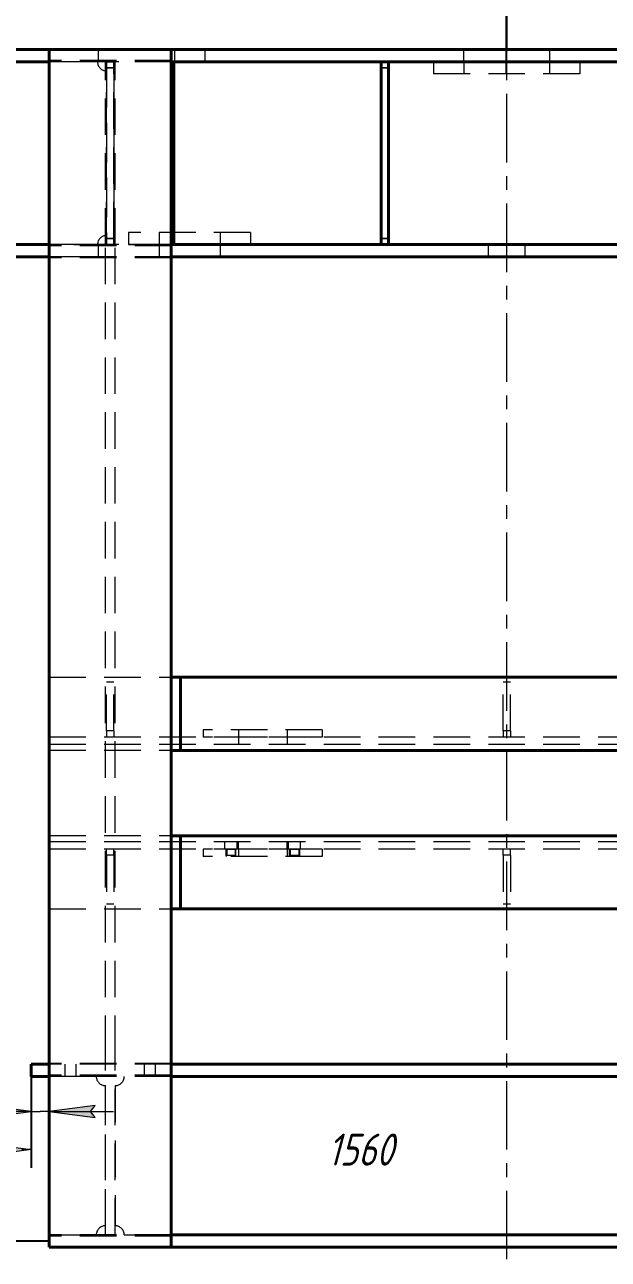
# Model space of a CAD drawing. Header units: millimetres. Extents: x 0 to 841, y 0 to 594.
# Drawn here: x 126 to 189.8, y 390.3 to 525.4 of the extents above; entities that cross this region are included whole.
import ezdxf

# ---------------------------------------------------------------- set-up
doc = ezdxf.new("R2010")
doc.units = ezdxf.units.MM
for name, pattern in [('K5LT_AXLED', [12, 7.5, -1.5, 1.5, -1.5]), ('K5LT_BASIC', [0]), ('K5LT_DASHED', [6, 4, -2]), ('K5LT_THIN', [0])]:
    doc.linetypes.add(name, pattern=pattern)
doc.layers.add('Системный слой', color=7, linetype='Continuous')
doc.styles.add('KDIMTEXTSTYLE', font='GOST_AU.SHX', dxfattribs={"width": 0.96, "oblique": 15, "height": 5})
doc.dimstyles.new('KDIMSTYLE (0.07)', dxfattribs={"dimtxt": 5, "dimasz": 1, "dimexe": 2, "dimexo": 0.0625, "dimgap": 1, "dimtad": 1, "dimlfac": 15, "dimtxsty": 'KDIMTEXTSTYLE', "dimsah": 1, "dimcen": 0.09, "dimdle": 1, "dimadec": 0, "dimazin": 0, "dimtfac": 0.667, "dimtmove": 0, "dimatfit": 3, "dimfxl": 1, "dimtvp": 1, "dimtolj": 1, "dimtzin": 0, "dimarcsym": 0})

# ---------------------------------------------------------------- blocks, each defined once
blk = doc.blocks.new('U39')
at = {"layer": 'Системный слой', "color": 150, "linetype": 'K5LT_BASIC', "lineweight": 40, "true_color": 0x0080ff}
blk.add_line((100.25, 521.32), (93.31, 521.32), dxfattribs=at)
at = {"layer": 'Системный слой', "color": 7, "linetype": 'K5LT_DASHED', "lineweight": 18}
blk.add_line((142.25, 521.32), (100.25, 521.32), dxfattribs=at)
blk = doc.blocks.new('U40')
at = {"layer": 'Системный слой', "color": 150, "linetype": 'K5LT_BASIC', "lineweight": 40, "true_color": 0x0080ff}
blk.add_line((100.25, 501.32), (93.31, 501.32), dxfattribs=at)
at = {"layer": 'Системный слой', "color": 7, "linetype": 'K5LT_DASHED', "lineweight": 18}
blk.add_line((142.25, 501.32), (100.25, 501.32), dxfattribs=at)
blk = doc.blocks.new('U41')
at = {"layer": 'Системный слой', "color": 150, "linetype": 'K5LT_BASIC', "lineweight": 40, "true_color": 0x0080ff}
for p, q in [((128.65, 521.32), (101.31, 521.32)), ((215.31, 521.32), (141.98, 521.32))]:
    blk.add_line(p, q, dxfattribs=at)
at = {"layer": 'Системный слой', "color": 7, "linetype": 'K5LT_DASHED', "lineweight": 18}
blk.add_line((141.98, 521.32), (128.65, 521.32), dxfattribs=at)
blk = doc.blocks.new('U42')
at = {"layer": 'Системный слой', "color": 150, "linetype": 'K5LT_BASIC', "lineweight": 40, "true_color": 0x0080ff}
for p, q in [((128.65, 522.65), (101.31, 522.65)), ((215.31, 522.65), (141.98, 522.65))]:
    blk.add_line(p, q, dxfattribs=at)
at = {"layer": 'Системный слой', "color": 7, "linetype": 'K5LT_DASHED', "lineweight": 18}
blk.add_line((141.98, 522.65), (128.65, 522.65), dxfattribs=at)
blk = doc.blocks.new('U43')
at = {"layer": 'Системный слой', "color": 7, "linetype": 'K5LT_DASHED', "lineweight": 18}
for p, q in [((141.98, 392.99), (128.65, 392.99)), ((228.65, 392.99), (215.31, 392.99))]:
    blk.add_line(p, q, dxfattribs=at)
at = {"layer": 'Системный слой', "color": 150, "linetype": 'K5LT_BASIC', "lineweight": 40, "true_color": 0x0080ff}
blk.add_line((215.31, 392.99), (141.98, 392.99), dxfattribs=at)
blk = doc.blocks.new('U44')
at = {"layer": 'Системный слой', "color": 150, "linetype": 'K5LT_BASIC', "lineweight": 40, "true_color": 0x0080ff}
for p, q in [((128.65, 499.99), (101.31, 499.99)), ((215.31, 499.99), (141.98, 499.99))]:
    blk.add_line(p, q, dxfattribs=at)
at = {"layer": 'Системный слой', "color": 7, "linetype": 'K5LT_DASHED', "lineweight": 18}
blk.add_line((141.98, 499.99), (128.65, 499.99), dxfattribs=at)
blk = doc.blocks.new('U45')
at = {"layer": 'Системный слой', "color": 150, "linetype": 'K5LT_BASIC', "lineweight": 40, "true_color": 0x0080ff}
for p, q in [((128.65, 501.32), (101.31, 501.32)), ((215.31, 501.32), (141.98, 501.32))]:
    blk.add_line(p, q, dxfattribs=at)
at = {"layer": 'Системный слой', "color": 7, "linetype": 'K5LT_DASHED', "lineweight": 18}
blk.add_line((141.98, 501.32), (128.65, 501.32), dxfattribs=at)
blk = doc.blocks.new('U47')
at = {"layer": 'Системный слой', "color": 7, "linetype": 'K5LT_DASHED', "lineweight": 18}
for p, q in [((141.98, 410.32), (136.85, 410.32)), ((220.45, 410.32), (215.31, 410.32))]:
    blk.add_line(p, q, dxfattribs=at)
at = {"layer": 'Системный слой', "color": 150, "linetype": 'K5LT_BASIC', "lineweight": 40, "true_color": 0x0080ff}
blk.add_line((215.31, 410.32), (141.98, 410.32), dxfattribs=at)
blk = doc.blocks.new('U48')
at = {"layer": 'Системный слой', "color": 150, "linetype": 'K5LT_BASIC', "lineweight": 40, "true_color": 0x0080ff}
for p, q in [((128.65, 411.65), (126.65, 411.65)), ((215.31, 411.65), (141.98, 411.65)), ((230.65, 411.65), (228.65, 411.65))]:
    blk.add_line(p, q, dxfattribs=at)
at = {"layer": 'Системный слой', "color": 7, "linetype": 'K5LT_DASHED', "lineweight": 18}
for p, q in [((141.98, 411.65), (128.65, 411.65)), ((228.65, 411.65), (215.31, 411.65))]:
    blk.add_line(p, q, dxfattribs=at)
blk = doc.blocks.new('U49')
at = {"layer": 'Системный слой', "color": 150, "linetype": 'K5LT_BASIC', "lineweight": 40, "true_color": 0x0080ff}
for p, q in [((128.65, 410.32), (126.65, 410.32)), ((215.31, 410.32), (141.98, 410.32)), ((230.65, 410.32), (228.65, 410.32))]:
    blk.add_line(p, q, dxfattribs=at)
at = {"layer": 'Системный слой', "color": 7, "linetype": 'K5LT_DASHED', "lineweight": 18}
for p, q in [((141.98, 410.32), (128.65, 410.32)), ((228.65, 410.32), (215.31, 410.32))]:
    blk.add_line(p, q, dxfattribs=at)
blk = doc.blocks.new('KDIMARROW_01')
at = {"layer": 'Системный слой'}
blk.add_hatch(color=0, dxfattribs=at).paths.add_polyline_path([(-5, -0.66), (0, 0), (-5, 0.66), (-4.5, 0)])
at = {"layer": 'Системный слой', "color": 0, "linetype": 'K5LT_THIN', "lineweight": 18}
for p, q in [((-4.5, 0), (-5, 0.66)), ((-5, 0.66), (0, 0)), ((0, 0), (-5, -0.66)), ((-5, -0.66), (-4.5, 0)), ((0, 0), (-1, 0))]:
    blk.add_line(p, q, dxfattribs=at)
blk = doc.blocks.new('KDIMARROW_02')
at = {"layer": 'Системный слой'}
blk.add_hatch(color=0, dxfattribs=at).paths.add_polyline_path([(4.5, 0), (5, 0.66), (0, 0), (5, -0.66)])
at = {"layer": 'Системный слой', "color": 0, "linetype": 'K5LT_THIN', "lineweight": 18}
for p, q in [((0, 0), (-1, 0)), ((5, 0.66), (0, 0)), ((0, 0), (5, -0.66)), ((0, 0), (7, 0)), ((4.5, 0), (5, 0.66)), ((5, -0.66), (4.5, 0))]:
    blk.add_line(p, q, dxfattribs=at)

msp = doc.modelspace()

# ---------------------------------------------------------------- linework, layer by layer
at = {"layer": 'Системный слой', "color": 30, "linetype": 'K5LT_AXLED', "lineweight": 18, "true_color": 0xff8000}
msp.add_line((178.64518, 390.32052), (178.64518, 524.65385), dxfattribs=at)
at = {"layer": 'Системный слой', "color": 7, "linetype": 'K5LT_DASHED', "lineweight": 18}
for p, q in [((130.63724, 522.65385), (101.31185, 522.65385)), ((128.64518, 522.65385), (128.64518, 521.32052)), ((141.97852, 521.45385), (128.64518, 521.45385)), ((133.97057, 522.65385), (130.63724, 522.65385)), ((133.97057, 522.65385), (133.97057, 521.32052)), ((142.31185, 522.65385), (142.31185, 521.32052)), ((145.64518, 522.65385), (145.64518, 521.32052)), ((173.94112, 522.65385), (173.94112, 521.32052)), ((183.34112, 522.65385), (183.34112, 521.32052)), ((133.91185, 521.32052), (93.31185, 521.32052)), ((142.24518, 521.32052), (101.31185, 521.32052)), ((130.63724, 521.32052), (101.31185, 521.32052)), ((141.97852, 521.32052), (128.64518, 521.32052)), ((133.97057, 521.32052), (130.63724, 521.32052)), ((134.77852, 501.32052), (134.77852, 521.32052)), ((135.84518, 521.32052), (134.77852, 521.32052)), ((135.71185, 521.32052), (134.91185, 521.32052)), ((134.91185, 521.32052), (134.91185, 520.65385)), ((134.91185, 520.65385), (134.91185, 521.32052)), ((134.91185, 521.32052), (135.71185, 521.32052)), ((134.91185, 501.98719), (134.91185, 520.65385)), ((134.91185, 520.65385), (134.91185, 501.98719)), ((135.71185, 520.65385), (134.91185, 520.65385)), ((134.91185, 520.65385), (135.71185, 520.65385)), ((134.91185, 520.32052), (134.91185, 502.32052)), ((135.71185, 521.32052), (135.71185, 520.65385)), ((135.71185, 520.65385), (135.71185, 521.32052)), ((135.71185, 501.98719), (135.71185, 520.65385)), ((135.71185, 520.65385), (135.71185, 501.98719)), ((135.84518, 501.32052), (135.84518, 521.32052)), ((142.24518, 521.32052), (142.24518, 501.32052)), ((215.04518, 521.32052), (142.24518, 521.32052)), ((142.24518, 521.32052), (142.24518, 501.32052)), ((165.71185, 521.32052), (164.91185, 521.32052)), ((164.91185, 521.32052), (164.91185, 520.65385)), ((164.91185, 521.32052), (165.71185, 521.32052)), ((164.91185, 520.65385), (164.91185, 521.32052)), ((164.91185, 501.98719), (164.91185, 520.65385)), ((164.91185, 520.65385), (164.91185, 501.98719)), ((165.71185, 520.65385), (164.91185, 520.65385)), ((164.91185, 520.65385), (165.71185, 520.65385)), ((164.91185, 520.65385), (165.71185, 520.65385)), ((165.71185, 521.32052), (165.71185, 520.65385)), ((165.71185, 520.65385), (165.71185, 521.32052)), ((165.71185, 501.98719), (165.71185, 520.65385)), ((165.71185, 520.65385), (165.71185, 501.98719)), ((170.64112, 521.32052), (170.64112, 519.98719)), ((186.64112, 521.32052), (170.64112, 521.32052)), ((186.64112, 519.98719), (170.64112, 519.98719)), ((173.97445, 521.32052), (173.97445, 519.98719)), ((183.30778, 521.32052), (183.30778, 519.98719)), ((186.64112, 521.32052), (186.64112, 519.98719)), ((150.64518, 502.65385), (137.31185, 502.65385)), ((137.31185, 502.65385), (137.31185, 501.32052)), ((140.64518, 502.65385), (140.64518, 501.32052)), ((147.31185, 502.65385), (147.31185, 501.32052)), ((150.64518, 502.65385), (150.64518, 501.32052)), ((133.91185, 501.32052), (93.31185, 501.32052)), ((101.31185, 501.32052), (142.24518, 501.32052)), ((130.64518, 501.32052), (101.31185, 501.32052)), ((141.97852, 501.32052), (128.64518, 501.32052)), ((128.64518, 494.65385), (128.64518, 501.32052)), ((128.64518, 501.32052), (128.64518, 499.98719)), ((141.97852, 501.18964), (128.64518, 501.18964)), ((133.97852, 501.32052), (130.64518, 501.32052)), ((133.97852, 501.32052), (133.97852, 499.98719)), ((135.84518, 501.32052), (134.77852, 501.32052)), ((134.77852, 412.98719), (134.77852, 501.32052)), ((134.91185, 501.98719), (134.91185, 501.32052)), ((135.71185, 501.98719), (134.91185, 501.98719)), ((134.91185, 501.98719), (135.71185, 501.98719)), ((134.91185, 501.32052), (134.91185, 501.98719)), ((134.91185, 501.98719), (135.71185, 501.98719)), ((135.71185, 501.32052), (134.91185, 501.32052)), ((134.91185, 501.32052), (135.71185, 501.32052)), ((135.71185, 501.98719), (135.71185, 501.32052)), ((135.71185, 501.32052), (135.71185, 501.98719)), ((135.84518, 412.98719), (135.84518, 501.32052)), ((150.64518, 501.32052), (137.31185, 501.32052)), ((140.64518, 501.32052), (140.64518, 499.98719)), ((141.97852, 494.65385), (141.97852, 501.32052)), ((142.24518, 501.32052), (215.04518, 501.32052)), ((147.31185, 501.32052), (147.31185, 499.98719)), ((165.71185, 501.98719), (164.91185, 501.98719)), ((164.91185, 501.98719), (164.91185, 501.32052)), ((165.71185, 501.98719), (164.91185, 501.98719)), ((164.91185, 501.32052), (164.91185, 501.98719)), ((164.91185, 501.98719), (165.71185, 501.98719)), ((164.91185, 501.98719), (165.71185, 501.98719)), ((165.71185, 501.32052), (164.91185, 501.32052)), ((164.91185, 501.32052), (165.71185, 501.32052)), ((165.71185, 501.98719), (165.71185, 501.32052)), ((165.71185, 501.32052), (165.71185, 501.98719)), ((176.62502, 501.32052), (176.62502, 499.98719)), ((180.62502, 501.32052), (180.62502, 499.98719)), ((130.64518, 499.98719), (101.31185, 499.98719)), ((141.97852, 499.88362), (128.64518, 499.88362)), ((133.97852, 499.98719), (130.64518, 499.98719)), ((128.64518, 416.98719), (128.64518, 494.65385)), ((141.97852, 416.98719), (141.97852, 494.65385)), ((128.64518, 453.98719), (228.64518, 453.98719)), ((128.64518, 445.98719), (128.64518, 453.98719)), ((141.97852, 453.98719), (141.97852, 445.98719)), ((134.91185, 448.12052), (134.91185, 453.45385)), ((135.71185, 453.45385), (134.91185, 453.45385)), ((135.71185, 448.12052), (135.71185, 453.45385)), ((178.24518, 448.12052), (178.24518, 453.45385)), ((179.04518, 453.45385), (178.24518, 453.45385)), ((179.04518, 448.12052), (179.04518, 453.45385)), ((128.64518, 447.45385), (128.64518, 446.65385)), ((228.64518, 447.45385), (128.64518, 447.45385)), ((135.71185, 448.12052), (134.91185, 448.12052)), ((134.91185, 448.12052), (134.91185, 447.45385)), ((135.71185, 447.45385), (134.91185, 447.45385)), ((135.71185, 448.12052), (135.71185, 447.45385)), ((145.47852, 448.25385), (145.47852, 447.45385)), ((158.47852, 448.25385), (145.47852, 448.25385)), ((158.47852, 447.45385), (145.47852, 447.45385)), ((149.31185, 448.25385), (149.31185, 447.45385)), ((149.31185, 447.45385), (149.31185, 446.65385)), ((154.64518, 448.25385), (154.64518, 447.45385)), ((154.64518, 447.45385), (154.64518, 446.65385)), ((158.47852, 448.25385), (158.47852, 447.45385)), ((179.04518, 448.12052), (178.24518, 448.12052)), ((178.24518, 448.12052), (178.24518, 447.45385)), ((179.04518, 447.45385), (178.24518, 447.45385)), ((179.04518, 448.12052), (179.04518, 447.45385)), ((228.64518, 446.65385), (128.64518, 446.65385)), ((228.64518, 445.98719), (128.64518, 445.98719)), ((228.64518, 436.65385), (128.64518, 436.65385)), ((128.64518, 436.65385), (128.64518, 428.65385)), ((141.97852, 428.65385), (141.97852, 436.65385)), ((228.64518, 435.98719), (128.64518, 435.98719)), ((128.64518, 435.18719), (128.64518, 435.98719)), ((228.64518, 435.18719), (128.64518, 435.18719)), ((135.71185, 435.18719), (134.91185, 435.18719)), ((134.91185, 434.52052), (134.91185, 435.18719)), ((135.71185, 434.52052), (135.71185, 435.18719)), ((145.47852, 435.18719), (145.47852, 434.38719)), ((158.47852, 435.18719), (145.47852, 435.18719)), ((147.84621, 435.18719), (147.84621, 435.98719)), ((147.84621, 435.18719), (147.84621, 435.98719)), ((147.97852, 435.18719), (149.04518, 435.18719)), ((149.04518, 435.18719), (147.97852, 435.18719)), ((147.97852, 434.42169), (147.97852, 435.18719)), ((147.97852, 434.42169), (147.97852, 435.18719)), ((147.97852, 435.18719), (149.04518, 435.18719)), ((149.04518, 435.18719), (147.97852, 435.18719)), ((148.05068, 435.18719), (148.05068, 434.49385)), ((148.05068, 435.18719), (148.05068, 434.49385)), ((148.97301, 435.18719), (148.97301, 434.49385)), ((148.97301, 435.18719), (148.97301, 434.49385)), ((149.04518, 434.42169), (149.04518, 435.18719)), ((149.04518, 434.42169), (149.04518, 435.18719)), ((149.17955, 435.18719), (149.17955, 435.98719)), ((149.17955, 435.18719), (149.17955, 435.98719)), ((149.31185, 435.18719), (149.31185, 435.98719)), ((149.31185, 435.18719), (149.31185, 434.38719)), ((154.64518, 435.18719), (154.64518, 435.98719)), ((154.64518, 435.18719), (154.64518, 434.38719)), ((154.77955, 435.18719), (154.77955, 435.98719)), ((154.77955, 435.18719), (154.77955, 435.98719)), ((154.91185, 435.18719), (154.91185, 434.42169)), ((154.91185, 435.18719), (155.97852, 435.18719)), ((155.97852, 435.18719), (154.91185, 435.18719)), ((154.91185, 435.18719), (155.97852, 435.18719)), ((155.97852, 435.18719), (154.91185, 435.18719)), ((154.91185, 434.42169), (154.91185, 435.18719)), ((154.98402, 435.18719), (154.98402, 434.49385)), ((154.98402, 435.18719), (154.98402, 434.49385)), ((155.90635, 435.18719), (155.90635, 434.49385)), ((155.90635, 435.18719), (155.90635, 434.49385)), ((155.97852, 435.18719), (155.97852, 434.42169)), ((155.97852, 434.42169), (155.97852, 435.18719)), ((156.11288, 435.18719), (156.11288, 435.98719)), ((156.11288, 435.18719), (156.11288, 435.98719)), ((158.47852, 435.18719), (158.47852, 434.38719)), ((179.04518, 435.18719), (178.24518, 435.18719)), ((178.24518, 434.52052), (178.24518, 435.18719)), ((179.04518, 434.52052), (179.04518, 435.18719)), ((134.91185, 434.52052), (134.91185, 429.18719)), ((135.71185, 434.52052), (134.91185, 434.52052)), ((135.71185, 434.52052), (135.71185, 429.18719)), ((158.47852, 434.38719), (145.47852, 434.38719)), ((147.94402, 434.38719), (148.05068, 434.49385)), ((147.94402, 434.38719), (148.05068, 434.49385)), ((148.97301, 434.49385), (148.05068, 434.49385)), ((148.97301, 434.49385), (148.05068, 434.49385)), ((149.07968, 434.38719), (148.97301, 434.49385)), ((149.07968, 434.38719), (148.97301, 434.49385)), ((154.87735, 434.38719), (154.98402, 434.49385)), ((154.87735, 434.38719), (154.98402, 434.49385)), ((155.90635, 434.49385), (154.98402, 434.49385)), ((155.90635, 434.49385), (154.98402, 434.49385)), ((156.01301, 434.38719), (155.90635, 434.49385)), ((156.01301, 434.38719), (155.90635, 434.49385)), ((178.24518, 434.52052), (178.24518, 429.18719)), ((179.04518, 434.52052), (178.24518, 434.52052)), ((179.04518, 434.52052), (179.04518, 429.18719)), ((128.64518, 428.65385), (228.64518, 428.65385)), ((135.71185, 429.18719), (134.91185, 429.18719)), ((179.04518, 429.18719), (178.24518, 429.18719)), ((128.64518, 410.32052), (128.64518, 416.98719)), ((141.97852, 410.32052), (141.97852, 416.98719)), ((134.77852, 392.98719), (134.77852, 412.98719)), ((135.84518, 392.98719), (135.84518, 412.98719)), ((141.97852, 411.75742), (128.64518, 411.75742)), ((130.37852, 410.32052), (130.37852, 411.65385)), ((130.37852, 410.32052), (130.37852, 411.65385)), ((131.57852, 410.32052), (131.57852, 411.65385)), ((131.57852, 410.32052), (131.57852, 411.65385)), ((139.04518, 410.32052), (139.04518, 411.65385)), ((139.04518, 410.32052), (139.04518, 411.65385)), ((140.24518, 410.32052), (140.24518, 411.65385)), ((140.24518, 410.32052), (140.24518, 411.65385)), ((141.97852, 410.4514), (128.64518, 410.4514)), ((141.97852, 410.32052), (128.64518, 410.32052)), ((133.77852, 410.32052), (128.64518, 410.32052)), ((128.64518, 410.32052), (128.64518, 392.98719)), ((135.84518, 410.32052), (134.77852, 410.32052)), ((134.77852, 393.98719), (134.77852, 409.32052)), ((135.84518, 409.32052), (135.84518, 393.98719)), ((141.97852, 392.98719), (128.64518, 392.98719)), ((128.64518, 391.65385), (128.64518, 392.98719)), ((128.64518, 392.98719), (133.77852, 392.98719)), ((141.97852, 392.85385), (128.64518, 392.85385)), ((135.84518, 392.98719), (134.77852, 392.98719)), ((136.84518, 392.98719), (220.44518, 392.98719))]:
    msp.add_line(p, q, dxfattribs=at)
at = {"layer": 'Системный слой', "color": 150, "linetype": 'K5LT_BASIC', "lineweight": 40, "true_color": 0x0080ff}
for p, q in [((141.97852, 522.65385), (128.64518, 522.65385)), ((128.64518, 501.32052), (128.64518, 522.65385)), ((141.97852, 501.32052), (141.97852, 522.65385)), ((142.24518, 501.32052), (142.24518, 521.32052)), ((164.91185, 521.32052), (164.91185, 501.32052)), ((164.91185, 521.32052), (165.71185, 521.32052)), ((165.71185, 521.32052), (165.71185, 501.32052)), ((128.64518, 412.98719), (128.64518, 501.32052)), ((141.97852, 412.98719), (141.97852, 501.32052)), ((164.91185, 501.32052), (165.71185, 501.32052)), ((141.97852, 453.98719), (142.98544, 453.98719)), ((214.30493, 453.98719), (142.98544, 453.98719)), ((142.98544, 453.98719), (142.98544, 445.98719)), ((142.98544, 445.98719), (141.97852, 445.98719)), ((142.98544, 445.98719), (214.30493, 445.98719)), ((142.98544, 436.65385), (141.97852, 436.65385)), ((142.98544, 436.65385), (214.30493, 436.65385)), ((142.98544, 428.65385), (142.98544, 436.65385)), ((141.97852, 428.65385), (142.98544, 428.65385)), ((214.30493, 428.65385), (142.98544, 428.65385)), ((128.64518, 391.65385), (128.64518, 412.98719)), ((141.97852, 391.65385), (141.97852, 412.98719)), ((126.64518, 410.32052), (126.64518, 411.65385)), ((141.97852, 391.65385), (128.64518, 391.65385)), ((228.64518, 391.65385), (128.64518, 391.65385))]:
    msp.add_line(p, q, dxfattribs=at)
at = {"layer": 'Системный слой', "color": 7, "linetype": 'K5LT_DASHED', "lineweight": 18}
for centre, start, end in [((134.91185, 521.32052), 180, 270), ((134.91185, 501.32052), 90, 180), ((134.77852, 410.32052), 180, 270), ((135.84518, 410.32052), 270, 0), ((134.77852, 392.98719), 90, 180), ((135.84518, 392.98719), 0, 90)]:
    msp.add_arc(centre, 1, start, end, dxfattribs=at)

# ---------------------------------------------------------------- block references
at = {"layer": 'Системный слой'}
for name in ['U42', 'U39', 'U41', 'U40', 'U45', 'U44', 'U48', 'U49', 'U47', 'U43']:
    msp.add_blockref(name, (0, 0), dxfattribs=at)

# ---------------------------------------------------------------- dimensions: what is measured, and where the dimension line sits
at = {"layer": 'Системный слой', "color": 7}
for base, p1, p2, location, override in [((83.31185, 545.47163), (273.97852, 511.32052), (83.31185, 511.32052), (178.64518, 545.47163), {"dimexo": 0, "dimpost": '\\H3.5;\\W0.965;\\Q15;<>', "dimblk1": 'KDIMARROW_01', "dimblk2": 'KDIMARROW_01', "dimse1": 0, "dimse2": 0, "dimclrt": 7, "dimtolj": 1}), ((93.3121, 538.40682), (178.64518, 522.65385), (93.3121, 511.32052), (135.97864, 538.40682), {"dimexo": 0, "dimpost": '\\H3.5;\\W0.965;\\Q15;<>', "dimblk1": 'KDIMARROW_01', "dimblk2": 'KDIMARROW_01', "dimse1": 0, "dimse2": 0, "dimclrt": 7, "dimtolj": 1}), ((178.64518, 538.40682), (263.97839, 511.32052), (178.64518, 522.65385), (221.31179, 538.40682), {"dimexo": 0, "dimpost": '\\H3.5;\\W0.965;\\Q15;<>', "dimblk1": 'KDIMARROW_01', "dimblk2": 'KDIMARROW_01', "dimse1": 0, "dimse2": 0, "dimclrt": 7, "dimtolj": 1}), ((118.64518, 530.5585), (178.64112, 519.98719), (118.64518, 511.32052), (148.64315, 530.5585), {"dimexo": 0, "dimpost": '\\H3.5;\\W0.965;\\Q15;<>', "dimblk1": 'KDIMARROW_01', "dimblk2": 'KDIMARROW_01', "dimse1": 0, "dimse2": 0, "dimclrt": 7, "dimtolj": 1}), ((238.64518, 530.5585), (178.64518, 522.65385), (238.64518, 511.32052), (221.64518, 530.5585), {"dimexo": 0, "dimpost": '\\H3.5;\\W0.965;\\Q15;<>', "dimblk1": 'KDIMARROW_01', "dimblk2": 'KDIMARROW_01', "dimse1": 0, "dimse2": 0, "dimclrt": 7, "dimtolj": 1}), ((126.64518, 406.49507), (128.64518, 410.4514), (126.64518, 410.32052), (118.01719, 406.49507), {"dimexo": 0, "dimpost": '\\H3.5;\\W0.965;\\Q15;<>', "dimblk1": 'KDIMARROW_02', "dimblk2": 'KDIMARROW_02', "dimse1": 0, "dimse2": 0, "dimclrt": 7, "dimtolj": 1}), ((126.64518, 402.32052), (230.64518, 410.32052), (126.64518, 410.32052), (162.64518, 402.32052), {"dimexo": 0, "dimpost": '\\H3.5;\\W0.965;\\Q15;<>', "dimblk1": 'KDIMARROW_01', "dimblk2": 'KDIMARROW_01', "dimse1": 0, "dimse2": 0, "dimclrt": 7, "dimtolj": 1})]:
    msp.add_linear_dim(base=base, p1=p1, p2=p2, location=location, dimstyle='KDIMSTYLE (0.07)', override=override, dxfattribs=at).render()
msp.add_linear_dim(base=(71.1374, 523.32052), p1=(128.64518, 392.32052), p2=(101.31185, 523.32052), angle=90, location=(71.1374, 457.82052), dimstyle='KDIMSTYLE (0.07)', override={"dimexo": 0, "dimpost": '\\H3.5;\\W0.965;\\Q15;<>', "dimblk1": 'KDIMARROW_01', "dimblk2": 'KDIMARROW_01', "dimse1": 0, "dimse2": 0, "dimclrt": 7, "dimtolj": 1}, dxfattribs=at).render()

doc.saveas('drawing.dxf')
